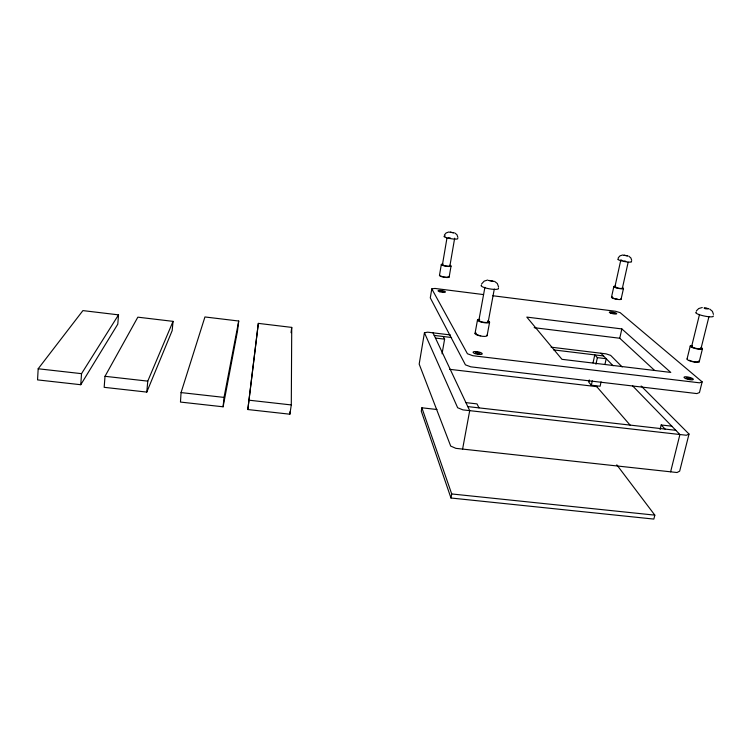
<?xml version="1.0" encoding="UTF-8"?>
<svg xmlns="http://www.w3.org/2000/svg" width="751" height="751" viewBox="0 0 751 751"><rect width="100%" height="100%" fill="white"/><g stroke="black" fill="none" stroke-linecap="round" stroke-linejoin="round"><path stroke-width="1.13" d="M291.294 404.939L291.735 327.398L258.335 323.381L247.83 409.539L289.867 414.205L291.294 404.939L248.938 400.189M289.867 414.205L289.886 411.877M38.179 368.769L37.55 379.893L80.77 384.719L117.794 324.15L118.527 314.857L82.91 310.604L38.179 368.769L81.53 373.66L118.527 314.857M223.103 406.798L224.023 397.401L238.715 321.024L204.939 316.96L181.057 392.585L180.465 402.067L223.103 406.798L237.513 330.966L238.715 321.024M80.77 384.719L81.53 373.66M105.009 376.307L104.173 387.328L146.792 392.088L172.176 330.59L173.049 321.362L137.837 317.166L105.009 376.307L147.769 381.132L173.049 321.362M146.792 392.088L147.769 381.132M258.335 323.381L247.83 409.539M291.05 332.712L291.735 327.398M450.356 334.937L427.591 332.167L424.437 332.759L419.18 364.104L450.703 446.085L455.876 448.347L677.036 472.52L679.674 471.149L689.014 434.04L641.157 386.005M483.569 294.589L434.951 288.44L431.797 288.872L430.285 297.856L465.423 364.836L470.783 366.835L696.853 393.58L699.463 392.557L702.157 381.846L620.157 312.651L615.529 311.261L492.834 295.753M439.466 275.429L441.325 264.446M442.461 264.605L446.967 238.011M436.96 409.511L421.865 407.793L421.292 411.173L450.966 498.007L653.849 519.082L654.825 515.139L616.787 464.813M449.896 265.948L454.665 238.18M449.145 277.081L451.032 266.098M442.057 353.805L444.601 339.152L443.278 336.514M475.026 333.491L477.476 320.048M478.894 320.236L484.902 287.323M450.966 498.007L451.708 493.951L421.865 407.793M462.597 449.089L469.704 410.647L432.989 332.824M488.188 321.982L494.299 289.041M487.099 335.613L489.605 322.17M589.291 379.95L588.793 382.231L591.337 385.207L600.105 386.239L601.082 381.837M593.027 362.855L594.773 354.885L597.383 357.636L606.217 358.706L604.987 364.216M591.337 385.207L592.304 380.795M595.937 364.254L597.383 357.636M611.511 297.171L613.858 286.478M614.909 286.854L620.861 259.799M622.391 288.196L628.155 262.249M621.068 299.302L623.461 288.572M654.609 370.431L619.753 338.25L621.847 328.929L526.789 317.091L561.964 359.325L670.765 372.421L621.847 328.929M660.11 429.469L661.199 424.972L671.807 426.183M687.052 358.978L690.253 345.967M691.68 346.239L699.519 314.406M701.012 348.53L708.972 316.565M670.624 471.825L679.908 434.519L632.661 385.911M699.2 361.86L702.457 348.802M444.376 235.016L446.085 232.988L448.788 231.984M481.635 283.897L484.17 281.118L487.634 280.048M618.261 257.743L620.044 255.819L622.851 254.965M696.402 310.848L698.712 308.539L702.251 307.516M689.014 434.04L686.395 435.251L462.907 409.877L457.65 407.737L424.437 332.759M702.157 381.846L699.557 382.822L472.811 355.711L467.432 353.749L431.797 288.872M451.708 493.951L654.825 515.139M181.057 392.585L224.023 397.401M465.93 402.63L476.998 403.897L478.988 407.868M467.798 406.601L675.816 430.304M449.689 369.323L596.745 386.643M435.458 338.044L444.601 339.152M551.093 347.178L606.085 353.862L610.629 355.364L622.185 366.957M434.209 335.415L451.604 337.518M553.656 349.9L603.522 355.946M534.177 327.689L619.753 338.25M494.477 281.296L497.34 283.521L498.598 286.995M454.646 232.885L456.927 234.669L457.903 237.4M709.667 309.036L712.446 311.365L713.441 314.359M628.7 256.11L630.878 257.94L631.722 260.381M600.884 353.223L613.107 365.793M661.199 424.972L665.104 429.084M596.472 386.333L630.108 425.113M498.364 288.131A8.843 1.812 9.9 0 1 489.173 288.788A8.843 1.812 9.9 0 1 481.607 285.07M487.737 321.325A4.731 1.126 10.1 0 1 486.254 322.498A4.731 1.126 10.1 0 1 480.264 321.372A4.731 1.126 10.1 0 1 479.711 319.823M487.915 320.827A6.149 1.464 10.1 0 1 487.718 322.892A6.149 1.464 10.1 0 1 479.138 321.39A6.149 1.464 10.1 0 1 479.382 319.335M486.93 335.181A6.13 1.53 10.2 0 1 480.105 335.932A6.13 1.53 10.2 0 1 475.937 332.871M480.678 335.688A4.713 1.183 10.2 0 1 479.495 335.415M478.406 335.087A4.713 1.183 10.2 0 1 477.514 334.73M476.491 333.988A4.713 1.183 10.2 0 1 476.434 333.669M713.272 315.955A9.012 1.652 12 0 1 703.34 315.814A9.012 1.652 12 0 1 696.421 312.05M701.021 348.257A4.825 1.023 12.6 0 1 695.679 348.286A4.825 1.023 12.6 0 1 692.018 346.051M701.03 347.506A6.271 1.333 12.6 0 1 700.289 349.281A6.271 1.333 12.6 0 1 691.643 347.262A6.271 1.333 12.6 0 1 692.431 345.507M698.655 361.006A6.243 1.399 12.8 0 1 693.361 361.907A6.243 1.399 12.8 0 1 687.418 358.687M697.763 361.578A4.806 1.08 12.8 0 1 693.661 361.635M692.431 361.362A4.806 1.08 12.8 0 1 691.249 361.034M690.197 360.649A4.806 1.08 12.8 0 1 689.343 360.264M457.8 238.424A7.069 1.173 9.2 0 1 449.248 238.405A7.069 1.173 9.2 0 1 445.315 235.927M450.497 238.086A3.821 0.629 9.2 0 1 448.676 237.673M449.605 265.525A3.793 0.732 9.3 0 1 446.235 266.023A3.793 0.732 9.3 0 1 442.705 264.455M449.811 265.216A4.928 0.948 9.3 0 1 449.398 266.502A4.928 0.948 9.3 0 1 442.527 265.338A4.928 0.948 9.3 0 1 442.968 264.052M448.638 276.49A4.91 0.995 9.4 0 1 444.63 277.316A4.91 0.995 9.4 0 1 439.72 275.204M447.99 276.725A3.774 0.77 9.4 0 1 447.296 277.194M446.62 277.232A3.774 0.77 9.4 0 1 442.921 276.762M442.067 276.528A3.774 0.77 9.4 0 1 440.875 276.021M631.262 261.339A7.106 1.098 10.7 0 1 624.1 261.479A7.106 1.098 10.7 0 1 618.43 258.813M625.808 261.254A3.839 0.591 10.7 0 1 623.846 260.907M622.1 260.437A3.839 0.591 10.7 0 1 621.462 260.203M622.213 287.98A3.811 0.685 11 0 1 618.345 288.159A3.811 0.685 11 0 1 615.332 286.582M622.588 287.736A4.957 0.892 11 0 1 621.509 288.797A4.957 0.892 11 0 1 614.712 287.314A4.957 0.892 11 0 1 615.82 286.253M620.814 298.757A4.938 0.939 11.2 0 1 618.768 299.527A4.938 0.939 11.2 0 1 612.609 298.156A4.938 0.939 11.2 0 1 612.544 296.917M617.416 299.151A3.802 0.723 11.2 0 1 614.562 298.56M613.764 298.297A3.802 0.723 11.2 0 1 612.722 297.781M708.315 308.774C702.974 309.562 702.448 306.014 708.315 308.774M614.881 313.317L611.173 312.632L614.881 313.317M627.564 255.866L623.874 255.218L627.564 255.866M493.247 281.259L488.657 280.423L493.247 281.259M443.569 291.707L439.879 291.031L443.569 291.707M453.604 232.791L449.943 232.143L453.604 232.791M475.036 353.627A4.694 1.258 10.4 0 0 482.264 353.899A4.694 1.258 10.4 0 0 475.683 351.534A4.694 1.258 10.4 0 0 475.036 353.627M685.794 378.617A4.778 1.145 13.1 0 0 693.304 379.508A4.778 1.145 13.1 0 0 686.968 376.852A4.778 1.145 13.1 0 0 685.794 378.617M610.525 313.073A3.783 0.77 11.4 0 0 616.646 313.843A3.783 0.77 11.4 0 0 611.905 312.012A3.783 0.77 11.4 0 0 610.525 313.073M439.513 291.688A3.764 0.817 9.4 0 0 445.409 292.055A3.764 0.817 9.4 0 0 440.255 290.384A3.764 0.817 9.4 0 0 439.513 291.688M687.231 378.466A2.394 0.573 13.1 0 0 690.995 378.908A2.394 0.573 13.1 0 0 687.832 377.584A2.394 0.573 13.1 0 0 687.231 378.466M476.35 353.317A2.347 0.629 10.4 0 0 479.964 353.458A2.347 0.629 10.4 0 0 476.678 352.275A2.347 0.629 10.4 0 0 476.35 353.317"/></g></svg>
